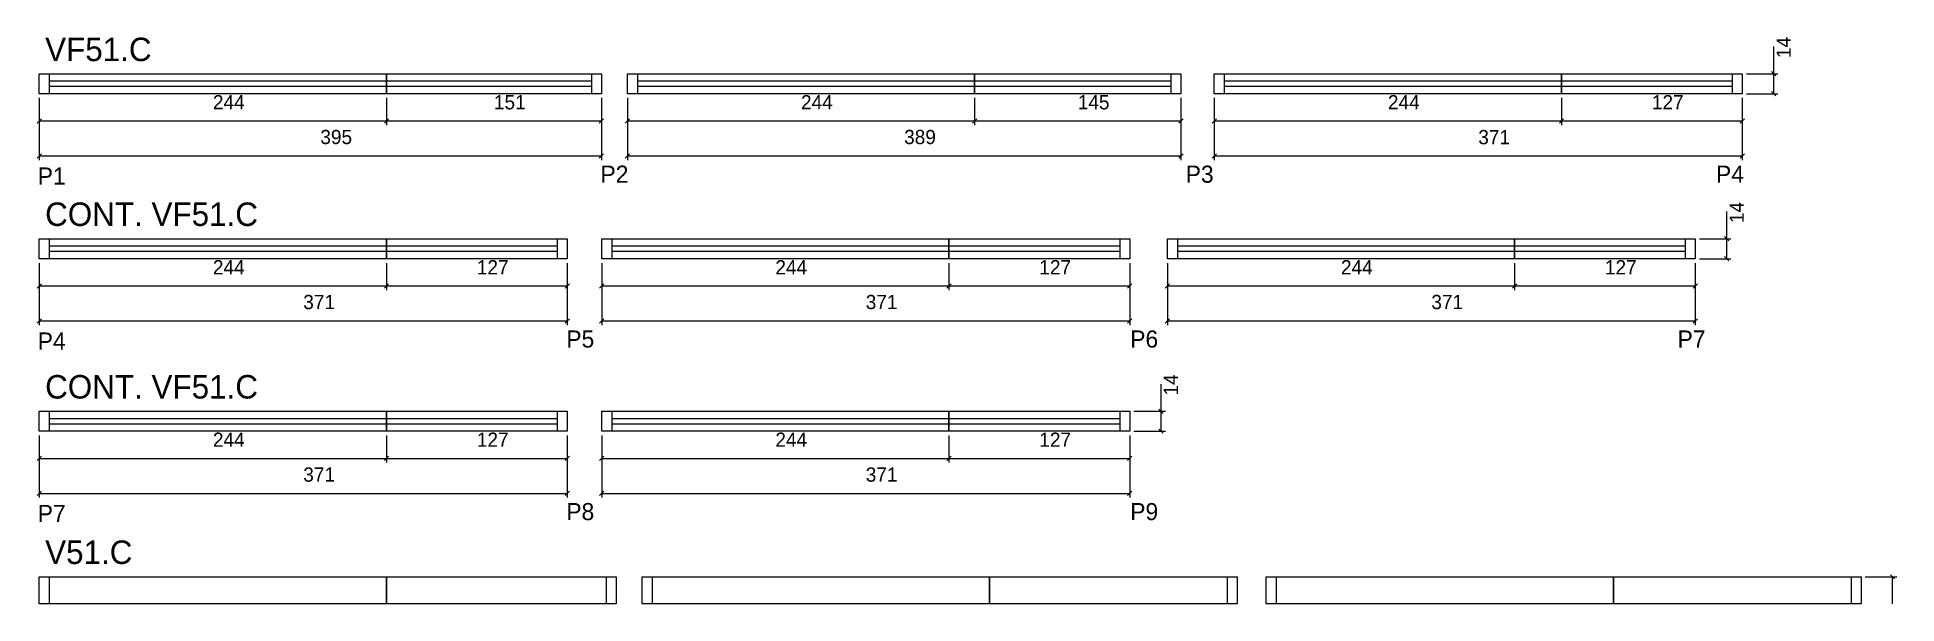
# Model space of a CAD drawing. Header units: metres. Extents: x 4082 to 5389, y 2095 to 2493.
import ezdxf

# ---------------------------------------------------------------- set-up
doc = ezdxf.new("R2010")
doc.units = ezdxf.units.M
for name, color, linetype in [('5', 7, 'Continuous'), ('COTA', 7, 'Continuous'), ('NOMENCLATURA', 7, 'Continuous'), ('Painéis', 7, 'Continuous'), ('SARR_2.2x7', 7, 'Continuous'), ('SARR_EDITAR', 7, 'Continuous')]:
    doc.layers.add(name, color=color, linetype=linetype)

msp = doc.modelspace()

# ---------------------------------------------------------------- linework, layer by layer
at = {"layer": 'COTA', "color": 4, "lineweight": 25}
for p, q in [((5302.7, 2466.9), (5302.7, 2486)), ((5283.6, 2466.9), (5305.7, 2466.9)), ((5302.7, 2452.9), (5302.7, 2466.9)), ((4083.8, 2449.9), (4083.8, 2430.8)), ((4083.8, 2449.9), (4083.8, 2406.2)), ((4327.8, 2449.9), (4327.8, 2430.8)), ((4327.8, 2449.9), (4327.8, 2430.8)), ((4478.8, 2449.9), (4478.8, 2430.8)), ((4478.8, 2449.9), (4478.8, 2406.2)), ((4497.1, 2449.9), (4497.1, 2430.8)), ((4497.1, 2449.9), (4497.1, 2406.2)), ((4741.1, 2449.9), (4741.1, 2430.8)), ((4741.1, 2449.9), (4741.1, 2430.8)), ((4886.1, 2449.9), (4886.1, 2430.8)), ((4886.1, 2449.9), (4886.1, 2406.2)), ((4909.6, 2449.9), (4909.6, 2430.8)), ((4909.6, 2449.9), (4909.6, 2406.2)), ((5153.6, 2449.9), (5153.6, 2430.8)), ((5153.6, 2449.9), (5153.6, 2430.8)), ((5280.6, 2449.9), (5280.6, 2430.8)), ((5280.6, 2449.9), (5280.6, 2406.2)), ((5283.6, 2452.9), (5305.7, 2452.9)), ((4083.8, 2433.8), (4327.8, 2433.8)), ((4327.8, 2433.8), (4478.8, 2433.8)), ((4497.1, 2433.8), (4741.1, 2433.8)), ((4741.1, 2433.8), (4886.1, 2433.8)), ((4909.6, 2433.8), (5153.6, 2433.8)), ((5153.6, 2433.8), (5280.6, 2433.8)), ((4083.8, 2409.2), (4478.8, 2409.2)), ((4497.1, 2409.2), (4886.1, 2409.2)), ((4909.6, 2409.2), (5280.6, 2409.2)), ((5269.7, 2351), (5269.7, 2370.1)), ((5250.6, 2351), (5272.7, 2351)), ((5269.7, 2337), (5269.7, 2351)), ((4083.8, 2334), (4083.8, 2314.9)), ((4083.8, 2334), (4083.8, 2290.3)), ((4327.8, 2334), (4327.8, 2314.9)), ((4327.8, 2334), (4327.8, 2314.9)), ((4454.8, 2334), (4454.8, 2314.9)), ((4454.8, 2334), (4454.8, 2290.3)), ((4479.1, 2334), (4479.1, 2314.9)), ((4479.1, 2334), (4479.1, 2290.3)), ((4723.1, 2334), (4723.1, 2314.9)), ((4723.1, 2334), (4723.1, 2314.9)), ((4850.1, 2334), (4850.1, 2314.9)), ((4850.1, 2334), (4850.1, 2290.3)), ((4876.6, 2334), (4876.6, 2314.9)), ((4876.6, 2334), (4876.6, 2290.3)), ((5120.6, 2334), (5120.6, 2314.9)), ((5120.6, 2334), (5120.6, 2314.9)), ((5247.6, 2334), (5247.6, 2314.9)), ((5247.6, 2334), (5247.6, 2290.3)), ((5250.6, 2337), (5272.7, 2337)), ((4083.8, 2317.9), (4327.8, 2317.9)), ((4327.8, 2317.9), (4454.8, 2317.9)), ((4479.1, 2317.9), (4723.1, 2317.9)), ((4723.1, 2317.9), (4850.1, 2317.9)), ((4876.6, 2317.9), (5120.6, 2317.9)), ((5120.6, 2317.9), (5247.6, 2317.9)), ((4083.8, 2293.3), (4454.8, 2293.3)), ((4479.1, 2293.3), (4850.1, 2293.3)), ((4876.6, 2293.3), (5247.6, 2293.3)), ((4872.2, 2229.9), (4872.2, 2249)), ((4853.1, 2229.9), (4875.2, 2229.9)), ((4872.2, 2215.9), (4872.2, 2229.9)), ((4083.8, 2212.9), (4083.8, 2193.8)), ((4083.8, 2212.9), (4083.8, 2169.2)), ((4327.8, 2212.9), (4327.8, 2193.8)), ((4327.8, 2212.9), (4327.8, 2193.8)), ((4454.8, 2212.9), (4454.8, 2193.8)), ((4454.8, 2212.9), (4454.8, 2169.2)), ((4479.1, 2212.9), (4479.1, 2193.8)), ((4479.1, 2212.9), (4479.1, 2169.2)), ((4723.1, 2212.9), (4723.1, 2193.8)), ((4723.1, 2212.9), (4723.1, 2193.8)), ((4850.1, 2212.9), (4850.1, 2193.8)), ((4850.1, 2212.9), (4850.1, 2169.2)), ((4853.1, 2215.9), (4875.2, 2215.9)), ((4083.8, 2196.8), (4327.8, 2196.8)), ((4327.8, 2196.8), (4454.8, 2196.8)), ((4479.1, 2196.8), (4723.1, 2196.8)), ((4723.1, 2196.8), (4850.1, 2196.8)), ((4083.8, 2172.2), (4454.8, 2172.2)), ((4479.1, 2172.2), (4850.1, 2172.2)), ((5367.1, 2113.6), (5389.2, 2113.6)), ((5386.2, 2094.6), (5386.2, 2113.6))]:
    msp.add_line(p, q, dxfattribs=at)
at = {"layer": 'COTA', "color": 0, "lineweight": 25}
for p, q in [((5304.2, 2465.4), (5301.2, 2468.4)), ((5301.2, 2454.4), (5304.2, 2451.4)), ((4085.3, 2435.3), (4082.3, 2432.3)), ((4326.3, 2432.3), (4329.3, 2435.3)), ((4329.3, 2435.3), (4326.3, 2432.3)), ((4477.3, 2432.3), (4480.3, 2435.3)), ((4498.6, 2435.3), (4495.6, 2432.3)), ((4739.6, 2432.3), (4742.6, 2435.3)), ((4742.6, 2435.3), (4739.6, 2432.3)), ((4884.6, 2432.3), (4887.6, 2435.3)), ((4911.1, 2435.3), (4908.1, 2432.3)), ((5152.1, 2432.3), (5155.1, 2435.3)), ((5155.1, 2435.3), (5152.1, 2432.3)), ((5279.1, 2432.3), (5282.1, 2435.3)), ((4085.3, 2410.7), (4082.3, 2407.7)), ((4477.3, 2407.7), (4480.3, 2410.7)), ((4498.6, 2410.7), (4495.6, 2407.7)), ((4884.6, 2407.7), (4887.6, 2410.7)), ((4911.1, 2410.7), (4908.1, 2407.7)), ((5279.1, 2407.7), (5282.1, 2410.7)), ((5271.2, 2349.5), (5268.2, 2352.5)), ((5268.2, 2338.5), (5271.2, 2335.5)), ((4085.3, 2319.4), (4082.3, 2316.4)), ((4326.3, 2316.4), (4329.3, 2319.4)), ((4329.3, 2319.4), (4326.3, 2316.4)), ((4453.3, 2316.4), (4456.3, 2319.4)), ((4480.6, 2319.4), (4477.6, 2316.4)), ((4721.6, 2316.4), (4724.6, 2319.4)), ((4724.6, 2319.4), (4721.6, 2316.4)), ((4848.6, 2316.4), (4851.6, 2319.4)), ((4878.1, 2319.4), (4875.1, 2316.4)), ((5119.1, 2316.4), (5122.1, 2319.4)), ((5122.1, 2319.4), (5119.1, 2316.4)), ((5246.1, 2316.4), (5249.1, 2319.4)), ((4085.3, 2294.8), (4082.3, 2291.8)), ((4453.3, 2291.8), (4456.3, 2294.8)), ((4480.6, 2294.8), (4477.6, 2291.8)), ((4848.6, 2291.8), (4851.6, 2294.8)), ((4878.1, 2294.8), (4875.1, 2291.8)), ((5246.1, 2291.8), (5249.1, 2294.8)), ((4873.7, 2228.4), (4870.7, 2231.4)), ((4870.7, 2217.4), (4873.7, 2214.4)), ((4085.3, 2198.3), (4082.3, 2195.3)), ((4326.3, 2195.3), (4329.3, 2198.3)), ((4329.3, 2198.3), (4326.3, 2195.3)), ((4453.3, 2195.3), (4456.3, 2198.3)), ((4480.6, 2198.3), (4477.6, 2195.3)), ((4721.6, 2195.3), (4724.6, 2198.3)), ((4724.6, 2198.3), (4721.6, 2195.3)), ((4848.6, 2195.3), (4851.6, 2198.3)), ((4085.3, 2173.7), (4082.3, 2170.7)), ((4453.3, 2170.7), (4456.3, 2173.7)), ((4480.6, 2173.7), (4477.6, 2170.7)), ((4848.6, 2170.7), (4851.6, 2173.7)), ((5387.7, 2112.1), (5384.7, 2115.1))]:
    msp.add_line(p, q, dxfattribs=at)
at = {"layer": 'Painéis', "color": 200, "lineweight": 25}
for points in [[(4327.8, 2452.9), (4083.8, 2452.9), (4083.8, 2466.9), (4327.8, 2466.9)], [(4327.8, 2466.9), (4478.8, 2466.9), (4478.8, 2452.9), (4327.8, 2452.9)], [(4741.1, 2452.9), (4497.1, 2452.9), (4497.1, 2466.9), (4741.1, 2466.9)], [(4741.1, 2466.9), (4886.1, 2466.9), (4886.1, 2452.9), (4741.1, 2452.9)], [(5153.6, 2452.9), (4909.6, 2452.9), (4909.6, 2466.9), (5153.6, 2466.9)], [(5153.6, 2466.9), (5280.6, 2466.9), (5280.6, 2452.9), (5153.6, 2452.9)], [(4327.8, 2337), (4083.8, 2337), (4083.8, 2351), (4327.8, 2351)], [(4327.8, 2351), (4454.8, 2351), (4454.8, 2337), (4327.8, 2337)], [(4723.1, 2337), (4479.1, 2337), (4479.1, 2351), (4723.1, 2351)], [(4723.1, 2351), (4850.1, 2351), (4850.1, 2337), (4723.1, 2337)], [(5120.6, 2337), (4876.6, 2337), (4876.6, 2351), (5120.6, 2351)], [(5120.6, 2351), (5247.6, 2351), (5247.6, 2337), (5120.6, 2337)], [(4327.8, 2215.9), (4083.8, 2215.9), (4083.8, 2229.9), (4327.8, 2229.9)], [(4327.8, 2229.9), (4454.8, 2229.9), (4454.8, 2215.9), (4327.8, 2215.9)], [(4723.1, 2215.9), (4479.1, 2215.9), (4479.1, 2229.9), (4723.1, 2229.9)], [(4723.1, 2229.9), (4850.1, 2229.9), (4850.1, 2215.9), (4723.1, 2215.9)], [(4327.8, 2094.6), (4083.8, 2094.6), (4083.8, 2113.6), (4327.8, 2113.6)], [(4327.8, 2113.6), (4489.3, 2113.6), (4489.3, 2094.6), (4327.8, 2094.6)], [(4751.6, 2094.6), (4507.6, 2094.6), (4507.6, 2113.6), (4751.6, 2113.6)], [(4751.6, 2113.6), (4925.6, 2113.6), (4925.6, 2094.6), (4751.6, 2094.6)], [(5190.1, 2094.6), (4946.1, 2094.6), (4946.1, 2113.6), (5190.1, 2113.6)], [(5190.1, 2113.6), (5364.1, 2113.6), (5364.1, 2094.6), (5190.1, 2094.6)]]:
    msp.add_lwpolyline(points, close=True, dxfattribs=at)
at = {"layer": 'SARR_2.2x7', "color": 40, "lineweight": 25}
for p, q in [((4090.8, 2466.9), (4090.8, 2452.9)), ((4471.8, 2466.9), (4471.8, 2452.9)), ((4504.1, 2466.9), (4504.1, 2452.9)), ((4879.1, 2466.9), (4879.1, 2452.9)), ((4916.6, 2466.9), (4916.6, 2452.9)), ((5273.6, 2466.9), (5273.6, 2452.9)), ((4090.8, 2351), (4090.8, 2337)), ((4447.8, 2351), (4447.8, 2337)), ((4486.1, 2351), (4486.1, 2337)), ((4843.1, 2351), (4843.1, 2337)), ((4883.6, 2351), (4883.6, 2337)), ((5240.6, 2351), (5240.6, 2337)), ((4090.8, 2229.9), (4090.8, 2215.9)), ((4447.8, 2229.9), (4447.8, 2215.9)), ((4486.1, 2229.9), (4486.1, 2215.9)), ((4843.1, 2229.9), (4843.1, 2215.9)), ((4090.8, 2113.6), (4090.8, 2094.6)), ((4482.3, 2113.6), (4482.3, 2094.6)), ((4514.6, 2113.6), (4514.6, 2094.6)), ((4918.6, 2113.6), (4918.6, 2094.6)), ((4953.1, 2113.6), (4953.1, 2094.6)), ((5357.1, 2113.6), (5357.1, 2094.6))]:
    msp.add_line(p, q, dxfattribs=at)
at = {"layer": 'SARR_EDITAR', "color": 141, "lineweight": 25}
for p, q in [((4090.8, 2461.9), (4327.8, 2461.9)), ((4327.8, 2457.9), (4090.8, 2457.9)), ((4327.8, 2461.9), (4471.8, 2461.9)), ((4471.8, 2457.9), (4327.8, 2457.9)), ((4504.1, 2461.9), (4741.1, 2461.9)), ((4741.1, 2457.9), (4504.1, 2457.9)), ((4741.1, 2461.9), (4879.1, 2461.9)), ((4879.1, 2457.9), (4741.1, 2457.9)), ((4916.6, 2461.9), (5153.6, 2461.9)), ((5153.6, 2457.9), (4916.6, 2457.9)), ((5153.6, 2461.9), (5273.6, 2461.9)), ((5273.6, 2457.9), (5153.6, 2457.9)), ((4090.8, 2346), (4327.8, 2346)), ((4327.8, 2342), (4090.8, 2342)), ((4327.8, 2346), (4447.8, 2346)), ((4447.8, 2342), (4327.8, 2342)), ((4486.1, 2346), (4723.1, 2346)), ((4723.1, 2342), (4486.1, 2342)), ((4723.1, 2346), (4843.1, 2346)), ((4843.1, 2342), (4723.1, 2342)), ((4883.6, 2346), (5120.6, 2346)), ((5120.6, 2342), (4883.6, 2342)), ((5120.6, 2346), (5240.6, 2346)), ((5240.6, 2342), (5120.6, 2342)), ((4090.8, 2224.9), (4327.8, 2224.9)), ((4327.8, 2224.9), (4447.8, 2224.9)), ((4486.1, 2224.9), (4723.1, 2224.9)), ((4723.1, 2224.9), (4843.1, 2224.9)), ((4327.8, 2220.9), (4090.8, 2220.9)), ((4447.8, 2220.9), (4327.8, 2220.9)), ((4723.1, 2220.9), (4486.1, 2220.9)), ((4843.1, 2220.9), (4723.1, 2220.9))]:
    msp.add_line(p, q, dxfattribs=at)

# ---------------------------------------------------------------- texts
at = {"layer": '5', "color": 5, "lineweight": 25}
for s, p in [('P1', (4082.7, 2389.1)), ('P2', (4478.2, 2390.4)), ('P3', (4889.5, 2390.4)), ('P4', (5262.2, 2390.4)), ('P4', (4082.7, 2273.2)), ('P5', (4454.2, 2274.6)), ('P6', (4850.5, 2274.6)), ('P7', (5235.2, 2274.6)), ('P7', (4082.7, 2152.1)), ('P8', (4454.2, 2153.4)), ('P9', (4850.5, 2153.4))]:
    msp.add_text(s, height=12, rotation=360, dxfattribs=at).set_placement(p)
at = {"layer": 'COTA', "color": 240, "lineweight": 25}
for p in [(5314.7, 2477.9), (5281.7, 2362), (4884.1, 2240.9)]:
    msp.add_text('14', height=10, rotation=90, dxfattribs=at).set_placement(p)
for s, p in [('244', (4205.8, 2441.9)), ('151', (4403.3, 2441.9)), ('244', (4619.1, 2441.9)), ('145', (4813.6, 2441.9)), ('244', (5031.6, 2441.9)), ('127', (5217.1, 2441.9)), ('395', (4281.3, 2417.5)), ('389', (4691.6, 2417.5)), ('371', (5095.1, 2417.4)), ('244', (4205.8, 2326)), ('127', (4391.3, 2326)), ('244', (4601.1, 2326)), ('127', (4786.6, 2326)), ('244', (4998.6, 2326)), ('127', (5184.1, 2326)), ('371', (4269.3, 2301.6)), ('371', (4664.6, 2301.6)), ('371', (5062.1, 2301.6)), ('244', (4205.8, 2204.9)), ('127', (4391.3, 2204.9)), ('244', (4601.1, 2204.9)), ('127', (4786.6, 2204.9)), ('371', (4269.3, 2180.4)), ('371', (4664.6, 2180.4))]:
    msp.add_text(s, height=10, dxfattribs=at).set_placement(p)
at = {"layer": 'NOMENCLATURA', "color": 7, "lineweight": 25}
for s, p in [('VF51.C', (4087.9, 2475.8)), ('CONT. VF51.C', (4087.9, 2360)), ('CONT. VF51.C', (4087.9, 2238.8)), ('V51.C', (4087.9, 2122.6))]:
    msp.add_text(s, height=16.5, dxfattribs=at).set_placement(p)

doc.saveas('drawing.dxf')
